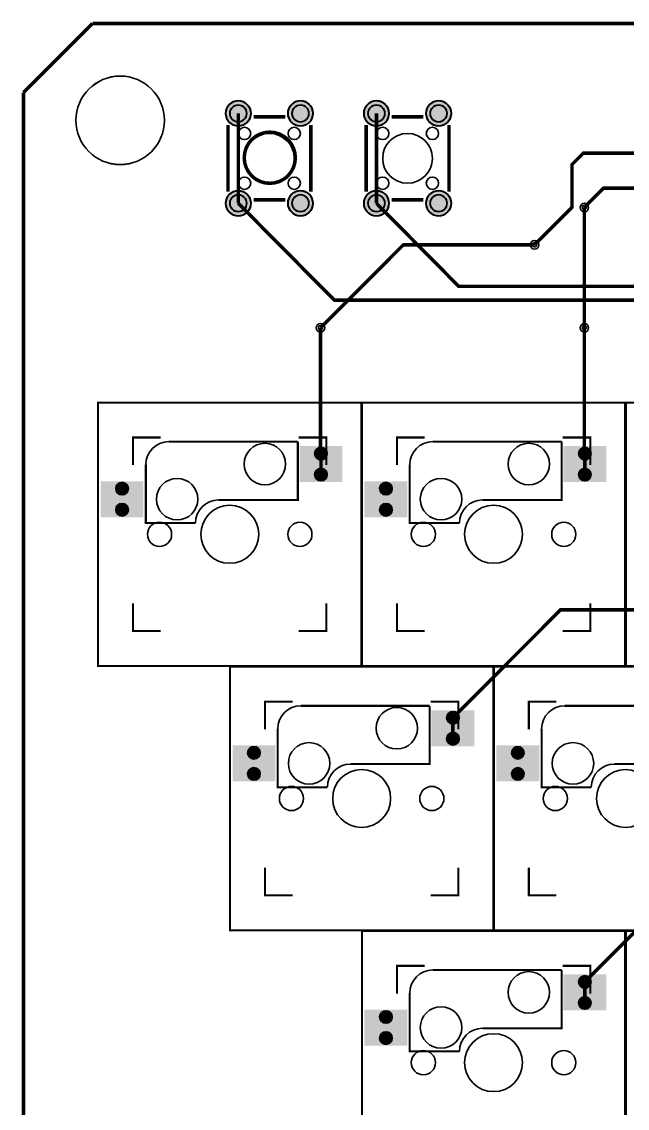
# Model space of a CAD drawing. Header units: millimetres. Extents: x 40 to 250, y -150 to -30.
# Drawn here: x 39.9 to 83.7, y -108.4 to -29.9 of the extents above; entities that cross this region are included whole.
import ezdxf

# ---------------------------------------------------------------- set-up
doc = ezdxf.new("R2010")
doc.units = ezdxf.units.MM
for name, color, linetype, true_color in [('BoardOutline', 7, 'Continuous', 0xff00ff), ('BottomLayer', 7, 'Continuous', 0x0000ff), ('BottomPasteMaskLayer', 7, 'Continuous', 0x800000), ('BottomSilkLayer', 7, 'Continuous', 0x808000), ('BottomSolderMaskLayer', 7, 'Continuous', 0xaa00ff), ('Document', 7, 'Continuous', 0xffffff), ('Hole', 7, 'Continuous', 0x222222), ('Multi-Layer', 7, 'Continuous', 0xc0c0c0), ('TopLayer', 7, 'Continuous', 0xff0000), ('TopSilkLayer', 7, 'Continuous', 0xffff00), ('TopSolderMaskLayer', 7, 'Continuous', 0x800080)]:
    doc.layers.add(name, color=color, linetype=linetype, true_color=true_color)

msp = doc.modelspace()

# ---------------------------------------------------------------- hatches: boundary and pattern name
at = {"layer": 'BottomLayer'}
for points in [[(60.034, -60.603), (63.033, -60.603), (63.033, -63.105), (60.034, -63.105)], [(79.134, -60.603), (82.133, -60.603), (82.133, -63.105), (79.134, -63.105)], [(45.634, -63.143), (48.634, -63.143), (48.634, -65.645), (45.634, -65.645)], [(64.734, -63.143), (67.734, -63.143), (67.734, -65.645), (64.734, -65.645)], [(69.584, -79.703), (72.583, -79.703), (72.583, -82.205), (69.584, -82.205)], [(55.184, -82.243), (58.184, -82.243), (58.184, -84.745), (55.184, -84.745)], [(74.284, -82.243), (77.284, -82.243), (77.284, -84.745), (74.284, -84.745)], [(79.134, -98.804), (82.133, -98.804), (82.133, -101.306), (79.134, -101.306)], [(64.734, -101.344), (67.734, -101.344), (67.734, -103.846), (64.734, -103.846)]]:
    msp.add_hatch(color=256, dxfattribs=at).paths.add_polyline_path(points)
at = {"layer": 'BottomPasteMaskLayer'}
for points in [[(60.034, -60.603), (63.033, -60.603), (63.033, -63.105), (60.034, -63.105)], [(79.134, -60.603), (82.133, -60.603), (82.133, -63.105), (79.134, -63.105)], [(45.634, -63.143), (48.634, -63.143), (48.634, -65.645), (45.634, -65.645)], [(64.734, -63.143), (67.734, -63.143), (67.734, -65.645), (64.734, -65.645)], [(69.584, -79.703), (72.583, -79.703), (72.583, -82.205), (69.584, -82.205)], [(55.184, -82.243), (58.184, -82.243), (58.184, -84.745), (55.184, -84.745)], [(74.284, -82.243), (77.284, -82.243), (77.284, -84.745), (74.284, -84.745)], [(79.134, -98.804), (82.133, -98.804), (82.133, -101.306), (79.134, -101.306)], [(64.734, -101.344), (67.734, -101.344), (67.734, -103.846), (64.734, -103.846)]]:
    msp.add_hatch(color=256, dxfattribs=at).paths.add_polyline_path(points)
at = {"layer": 'BottomSolderMaskLayer'}
for points in [[(54.625, -36.5, 1), (56.476, -36.5, 1)], [(59.125, -36.5, 1), (60.975, -36.5, 1)], [(64.625, -36.5, 1), (66.476, -36.5, 1)], [(69.125, -36.5, 1), (70.975, -36.5, 1)], [(54.625, -43, 1), (56.476, -43, 1)], [(59.125, -43, 1), (60.975, -43, 1)], [(64.625, -43, 1), (66.476, -43, 1)], [(69.125, -43, 1), (70.975, -43, 1)], [(59.983, -60.552), (63.084, -60.552), (63.084, -63.156), (59.983, -63.156)], [(61.076, -61.092, 1), (61.991, -61.092, 1)], [(79.083, -60.552), (82.184, -60.552), (82.184, -63.156), (79.083, -63.156)], [(80.176, -61.092, 1), (81.091, -61.092, 1)], [(61.076, -62.616, 1), (61.991, -62.616, 1)], [(80.176, -62.616, 1), (81.091, -62.616, 1)], [(45.583, -63.092), (48.685, -63.092), (48.685, -65.696), (45.583, -65.696)], [(46.677, -63.632, 1), (47.591, -63.632, 1)], [(64.683, -63.092), (67.785, -63.092), (67.785, -65.696), (64.683, -65.696)], [(65.777, -63.632, 1), (66.691, -63.632, 1)], [(46.677, -65.156, 1), (47.591, -65.156, 1)], [(65.777, -65.156, 1), (66.691, -65.156, 1)], [(69.533, -79.653), (72.634, -79.653), (72.634, -82.256), (69.533, -82.256)], [(70.626, -80.193, 1), (71.541, -80.193, 1)], [(70.626, -81.717, 1), (71.541, -81.717, 1)], [(55.133, -82.193), (58.235, -82.193), (58.235, -84.796), (55.133, -84.796)], [(56.227, -82.733, 1), (57.141, -82.733, 1)], [(74.233, -82.193), (77.335, -82.193), (77.335, -84.796), (74.233, -84.796)], [(75.327, -82.733, 1), (76.241, -82.733, 1)], [(56.227, -84.257, 1), (57.141, -84.257, 1)], [(75.327, -84.257, 1), (76.241, -84.257, 1)], [(79.083, -98.753), (82.184, -98.753), (82.184, -101.357), (79.083, -101.357)], [(80.176, -99.293, 1), (81.091, -99.293, 1)], [(80.176, -100.817, 1), (81.091, -100.817, 1)], [(64.683, -101.293), (67.785, -101.293), (67.785, -103.897), (64.683, -103.897)], [(65.777, -101.833, 1), (66.691, -101.833, 1)], [(65.777, -103.357, 1), (66.691, -103.357, 1)]]:
    msp.add_hatch(color=256, dxfattribs=at).paths.add_polyline_path(points)
at = {"layer": 'Multi-Layer'}
for points in [[(54.65, -36.5, 1), (56.45, -36.5, 1)], [(59.15, -36.5, 1), (60.95, -36.5, 1)], [(64.65, -36.5, 1), (66.45, -36.5, 1)], [(69.15, -36.5, 1), (70.95, -36.5, 1)], [(54.65, -43, 1), (56.45, -43, 1)], [(59.15, -43, 1), (60.95, -43, 1)], [(64.65, -43, 1), (66.45, -43, 1)], [(69.15, -43, 1), (70.95, -43, 1)], [(61.127, -61.092, 1), (61.94, -61.092, 1)], [(80.227, -61.092, 1), (81.04, -61.092, 1)], [(61.127, -62.616, 1), (61.94, -62.616, 1)], [(80.227, -62.616, 1), (81.04, -62.616, 1)], [(46.728, -63.632, 1), (47.541, -63.632, 1)], [(65.828, -63.632, 1), (66.641, -63.632, 1)], [(46.728, -65.156, 1), (47.541, -65.156, 1)], [(65.828, -65.156, 1), (66.641, -65.156, 1)], [(70.677, -80.193, 1), (71.49, -80.193, 1)], [(70.677, -81.717, 1), (71.49, -81.717, 1)], [(56.278, -82.733, 1), (57.09, -82.733, 1)], [(75.378, -82.733, 1), (76.191, -82.733, 1)], [(56.278, -84.257, 1), (57.09, -84.257, 1)], [(75.378, -84.257, 1), (76.191, -84.257, 1)], [(80.227, -99.293, 1), (81.04, -99.293, 1)], [(80.227, -100.817, 1), (81.04, -100.817, 1)], [(65.828, -101.833, 1), (66.641, -101.833, 1)], [(65.828, -103.357, 1), (66.641, -103.357, 1)]]:
    msp.add_hatch(color=256, dxfattribs=at).paths.add_polyline_path(points)
at = {"layer": 'TopSolderMaskLayer'}
for points in [[(54.625, -36.5, 1), (56.476, -36.5, 1)], [(59.125, -36.5, 1), (60.975, -36.5, 1)], [(64.625, -36.5, 1), (66.476, -36.5, 1)], [(69.125, -36.5, 1), (70.975, -36.5, 1)], [(54.625, -43, 1), (56.476, -43, 1)], [(59.125, -43, 1), (60.975, -43, 1)], [(64.625, -43, 1), (66.476, -43, 1)], [(69.125, -43, 1), (70.975, -43, 1)], [(61.076, -61.092, 1), (61.991, -61.092, 1)], [(80.176, -61.092, 1), (81.091, -61.092, 1)], [(61.076, -62.616, 1), (61.991, -62.616, 1)], [(80.176, -62.616, 1), (81.091, -62.616, 1)], [(46.677, -63.632, 1), (47.591, -63.632, 1)], [(65.777, -63.632, 1), (66.691, -63.632, 1)], [(46.677, -65.156, 1), (47.591, -65.156, 1)], [(65.777, -65.156, 1), (66.691, -65.156, 1)], [(70.626, -80.193, 1), (71.541, -80.193, 1)], [(70.626, -81.717, 1), (71.541, -81.717, 1)], [(56.227, -82.733, 1), (57.141, -82.733, 1)], [(75.327, -82.733, 1), (76.241, -82.733, 1)], [(56.227, -84.257, 1), (57.141, -84.257, 1)], [(75.327, -84.257, 1), (76.241, -84.257, 1)], [(80.176, -99.293, 1), (81.091, -99.293, 1)], [(80.176, -100.817, 1), (81.091, -100.817, 1)], [(65.777, -101.833, 1), (66.691, -101.833, 1)], [(65.777, -103.357, 1), (66.691, -103.357, 1)]]:
    msp.add_hatch(color=256, dxfattribs=at).paths.add_polyline_path(points)

# ---------------------------------------------------------------- linework, layer by layer
at = {"layer": 'BoardOutline', "const_width": 0.254}
for points in [[(40, -35), (45, -30)], [(45, -30), (121, -30), (122, -31), (122, -51.5), (136, -51.5), (136, -31), (137, -30), (208.1, -30)], [(40, -145), (40, -35)]]:
    msp.add_lwpolyline(points, dxfattribs=at)
at = {"layer": 'BottomLayer', "const_width": 0.254}
for points in [[(55.55, -36.5), (55.55, -43)], [(65.55, -36.5), (65.55, -43)], [(80.6, -52), (80.6, -43.3)], [(61.5, -52), (67.5, -46), (77, -46)]]:
    msp.add_lwpolyline(points, dxfattribs=at)
at = {"layer": 'BottomSilkLayer', "const_width": 0.15}
for points in [[(50.534, -60.232), (59.858, -60.232)], [(59.858, -60.237), (59.858, -64.446), (54.128, -64.446)], [(69.634, -60.232), (78.958, -60.232)], [(78.958, -60.237), (78.958, -64.446), (73.228, -64.446)], [(48.858, -61.906), (48.858, -66.12), (52.452, -66.12)], [(67.958, -61.906), (67.958, -66.12), (71.552, -66.12)], [(60.084, -79.333), (69.408, -79.333)], [(69.408, -79.338), (69.408, -83.547), (63.678, -83.547)], [(79.184, -79.333), (88.508, -79.333)], [(88.508, -79.338), (88.508, -83.547), (82.778, -83.547)], [(58.408, -81.007), (58.408, -85.22), (62.002, -85.22)], [(77.508, -81.007), (77.508, -85.22), (81.102, -85.22)], [(69.634, -98.433), (78.958, -98.433)], [(78.958, -98.438), (78.958, -102.647), (73.228, -102.647)], [(67.958, -100.107), (67.958, -104.321), (71.552, -104.321)]]:
    msp.add_lwpolyline(points, dxfattribs=at)
at = {"layer": 'BottomSilkLayer'}
for centre, radius, start, end in [((47, -37.004), 3.2, 0.07049, 359.92951), ((50.533, -61.906), 1.675, 90, 180), ((69.633, -61.906), 1.675, 90, 180), ((54.128, -66.121), 1.675, 90, 180), ((73.228, -66.121), 1.675, 90, 180), ((60.083, -81.007), 1.675, 90, 180), ((79.183, -81.007), 1.675, 90, 180), ((63.678, -85.221), 1.675, 90, 180), ((82.778, -85.221), 1.675, 90, 180), ((69.633, -100.107), 1.675, 90, 180), ((73.228, -104.322), 1.675, 90, 180)]:
    msp.add_arc(centre, radius, start, end, dxfattribs=at)
at = {"layer": 'BottomSolderMaskLayer'}
for centre, radius in [((55.55, -36.5), 0.925), ((55.55, -36.5), 0.617), ((60.05, -36.5), 0.925), ((60.05, -36.5), 0.617), ((65.55, -36.5), 0.925), ((65.55, -36.5), 0.617), ((70.05, -36.5), 0.925), ((70.05, -36.5), 0.617), ((55.55, -43), 0.925), ((55.55, -43), 0.617), ((60.05, -43), 0.925), ((60.05, -43), 0.617), ((65.55, -43), 0.925), ((65.55, -43), 0.617), ((70.05, -43), 0.925), ((70.05, -43), 0.617), ((61.533, -61.092), 0.457), ((61.533, -61.092), 0.253), ((80.633, -61.092), 0.457), ((80.633, -61.092), 0.253), ((61.533, -62.616), 0.457), ((61.533, -62.616), 0.253), ((80.633, -62.616), 0.457), ((80.633, -62.616), 0.253), ((47.134, -63.632), 0.457), ((47.134, -63.632), 0.229), ((66.234, -63.632), 0.457), ((66.234, -63.632), 0.229), ((47.134, -65.156), 0.457), ((47.134, -65.156), 0.229), ((66.234, -65.156), 0.457), ((66.234, -65.156), 0.229), ((71.083, -80.193), 0.457), ((71.083, -80.192), 0.253), ((71.083, -81.717), 0.457), ((71.083, -81.716), 0.253), ((56.684, -82.733), 0.457), ((75.784, -82.733), 0.457), ((56.684, -82.732), 0.229), ((75.784, -82.732), 0.229), ((56.684, -84.257), 0.457), ((56.684, -84.256), 0.229), ((75.784, -84.257), 0.457), ((75.784, -84.256), 0.229), ((80.633, -99.293), 0.457), ((80.633, -99.293), 0.253), ((80.633, -100.817), 0.457), ((80.633, -100.817), 0.253), ((66.234, -101.833), 0.457), ((66.234, -101.833), 0.229), ((66.234, -103.357), 0.457), ((66.234, -103.357), 0.229)]:
    msp.add_circle(centre, radius, dxfattribs=at)
msp.add_arc((47, -37.004), 3.2, 0.07049, 359.92951, dxfattribs=at)
at = {"layer": 'Document', "const_width": 0.254}
msp.add_lwpolyline([(59.679, -39.707), (59.645, -39.349), (59.545, -39.014), (59.387, -38.709), (59.177, -38.44), (59.012, -38.284), (58.828, -38.15), (58.523, -37.991), (58.188, -37.892), (57.829, -37.857), (57.471, -37.892), (57.136, -37.991), (56.831, -38.15), (56.562, -38.359), (56.406, -38.525), (56.272, -38.709), (56.114, -39.014), (56.014, -39.349), (55.979, -39.707), (56.014, -40.066), (56.114, -40.401), (56.272, -40.706), (56.482, -40.974), (56.647, -41.13), (56.831, -41.265), (57.136, -41.423), (57.471, -41.522), (57.829, -41.557), (58.188, -41.522), (58.523, -41.423), (58.828, -41.265), (59.012, -41.13), (59.177, -40.974), (59.387, -40.706), (59.545, -40.401), (59.645, -40.066), (59.679, -39.707)], close=True, dxfattribs=at)
at = {"layer": 'Document', "const_width": 0.15}
for points in [[(49.929, -59.934), (47.929, -59.934), (47.929, -61.934)], [(49.929, -59.934), (47.929, -59.934), (47.929, -61.934)], [(59.929, -59.934), (61.929, -59.934), (61.929, -61.934)], [(59.929, -59.934), (61.929, -59.934), (61.929, -61.934)], [(59.929, -59.934), (61.929, -59.934), (61.929, -61.934)], [(59.929, -59.934), (61.929, -59.934), (61.929, -61.934)], [(69.029, -59.934), (67.029, -59.934), (67.029, -61.934)], [(69.029, -59.934), (67.029, -59.934), (67.029, -61.934)], [(79.029, -59.934), (81.029, -59.934), (81.029, -61.934)], [(79.029, -59.934), (81.029, -59.934), (81.029, -61.934)], [(79.029, -59.934), (81.029, -59.934), (81.029, -61.934)], [(79.029, -59.934), (81.029, -59.934), (81.029, -61.934)], [(47.929, -71.934), (47.929, -73.934), (49.929, -73.934)], [(47.929, -71.934), (47.929, -73.934), (49.929, -73.934)], [(59.929, -73.934), (61.929, -73.934), (61.929, -71.934)], [(59.929, -73.934), (61.929, -73.934), (61.929, -71.934)], [(67.029, -71.934), (67.029, -73.934), (69.029, -73.934)], [(67.029, -71.934), (67.029, -73.934), (69.029, -73.934)], [(79.029, -73.934), (81.029, -73.934), (81.029, -71.934)], [(79.029, -73.934), (81.029, -73.934), (81.029, -71.934)], [(59.479, -79.034), (57.479, -79.034), (57.479, -81.034)], [(59.479, -79.034), (57.479, -79.034), (57.479, -81.034)], [(69.479, -79.034), (71.479, -79.034), (71.479, -81.034)], [(69.479, -79.034), (71.479, -79.034), (71.479, -81.034)], [(69.479, -79.034), (71.479, -79.034), (71.479, -81.034)], [(69.479, -79.034), (71.479, -79.034), (71.479, -81.034)], [(78.579, -79.034), (76.579, -79.034), (76.579, -81.034)], [(78.579, -79.034), (76.579, -79.034), (76.579, -81.034)], [(57.479, -91.034), (57.479, -93.034), (59.479, -93.034)], [(57.479, -91.034), (57.479, -93.034), (59.479, -93.034)], [(69.479, -93.034), (71.479, -93.034), (71.479, -91.034)], [(69.479, -93.034), (71.479, -93.034), (71.479, -91.034)], [(76.579, -91.034), (76.579, -93.034), (78.579, -93.034)], [(76.579, -91.034), (76.579, -93.034), (78.579, -93.034)], [(69.029, -98.135), (67.029, -98.135), (67.029, -100.135)], [(69.029, -98.135), (67.029, -98.135), (67.029, -100.135)], [(79.029, -98.135), (81.029, -98.135), (81.029, -100.135)], [(79.029, -98.135), (81.029, -98.135), (81.029, -100.135)], [(79.029, -98.135), (81.029, -98.135), (81.029, -100.135)], [(79.029, -98.135), (81.029, -98.135), (81.029, -100.135)]]:
    msp.add_lwpolyline(points, dxfattribs=at)
at = {"layer": 'Hole'}
for centre, radius in [((47, -37), 3.2), ((80.6, -43.3), 0.155), ((77, -46), 0.155), ((61.5, -52), 0.155), ((80.6, -52), 0.155)]:
    msp.add_circle(centre, radius, dxfattribs=at)
at = {"layer": 'Multi-Layer'}
for centre, radius in [((47, -37), 3.2), ((55.55, -36.5), 0.9), ((55.55, -36.5), 0.6), ((60.05, -36.5), 0.9), ((60.05, -36.5), 0.6), ((65.55, -36.5), 0.9), ((65.55, -36.5), 0.6), ((70.05, -36.5), 0.9), ((70.05, -36.5), 0.6), ((55.55, -43), 0.9), ((55.55, -43), 0.6), ((60.05, -43), 0.9), ((60.05, -43), 0.6), ((65.55, -43), 0.9), ((65.55, -43), 0.6), ((70.05, -43), 0.9), ((70.05, -43), 0.6), ((80.6, -43.3), 0.31), ((77, -46), 0.31), ((61.5, -52), 0.31), ((80.6, -52), 0.31), ((57.474, -61.854), 1.5), ((76.575, -61.854), 1.5), ((61.533, -61.092), 0.406), ((61.533, -61.092), 0.225), ((80.633, -61.092), 0.406), ((80.633, -61.092), 0.225), ((61.533, -62.616), 0.406), ((61.533, -62.616), 0.225), ((80.633, -62.616), 0.406), ((80.633, -62.616), 0.225), ((47.134, -63.632), 0.406), ((47.134, -63.632), 0.203), ((51.124, -64.394), 1.5), ((66.234, -63.632), 0.406), ((66.234, -63.632), 0.203), ((70.225, -64.394), 1.5), ((47.134, -65.156), 0.406), ((47.134, -65.156), 0.203), ((54.929, -66.934), 2.096), ((66.234, -65.156), 0.406), ((66.234, -65.156), 0.203), ((74.029, -66.934), 2.096), ((49.849, -66.934), 0.875), ((60.009, -66.934), 0.875), ((68.949, -66.934), 0.875), ((79.109, -66.934), 0.875), ((67.024, -80.955), 1.5), ((71.083, -80.193), 0.406), ((71.083, -80.192), 0.225), ((71.083, -81.717), 0.406), ((71.083, -81.716), 0.225), ((56.684, -82.733), 0.406), ((60.674, -83.495), 1.5), ((75.784, -82.733), 0.406), ((79.774, -83.495), 1.5), ((56.684, -82.732), 0.203), ((75.784, -82.732), 0.203), ((56.684, -84.257), 0.406), ((56.684, -84.256), 0.203), ((64.479, -86.035), 2.096), ((75.784, -84.257), 0.406), ((75.784, -84.256), 0.203), ((83.579, -86.035), 2.096), ((59.399, -86.035), 0.875), ((69.559, -86.035), 0.875), ((78.499, -86.035), 0.875), ((76.575, -100.055), 1.5), ((80.633, -99.293), 0.406), ((80.633, -99.293), 0.225), ((80.633, -100.817), 0.406), ((70.225, -102.595), 1.5), ((80.633, -100.817), 0.225), ((66.234, -101.833), 0.406), ((66.234, -101.833), 0.203), ((66.234, -103.357), 0.406), ((66.234, -103.357), 0.203), ((74.029, -105.135), 2.096), ((68.949, -105.135), 0.875), ((79.109, -105.135), 0.875)]:
    msp.add_circle(centre, radius, dxfattribs=at)
at = {"layer": 'TopLayer', "const_width": 0.254}
for points in [[(77, -46), (79.7, -43.3), (79.7, -40.2), (80.53, -39.37), (121.412, -39.37)], [(80.6, -43.3), (81.99, -41.91), (121.412, -41.91)], [(55.55, -43), (62.5, -50), (117, -50), (119, -52), (121.343, -52), (121.412, -52.07)], [(65.55, -43), (71.5, -49), (118.4, -49), (119, -49.6), (121.342, -49.6), (121.412, -49.53)], [(61.533, -61.092), (61.5, -61.059), (61.5, -52)], [(71.083, -80.192), (78.876, -72.4), (122.6, -72.4), (123.952, -71.048), (123.952, -52.07)], [(80.633, -61.092), (80.6, -61.059), (80.6, -52)], [(80.633, -99.293), (89.126, -90.8), (134.2, -90.8), (139, -86), (139, -70.1), (134.113, -65.213), (134.113, -52.07)], [(61.533, -62.616), (61.533, -61.092)], [(80.633, -62.616), (80.633, -61.092)], [(71.083, -81.716), (71.083, -80.192)], [(80.633, -100.817), (80.633, -99.293)]]:
    msp.add_lwpolyline(points, dxfattribs=at)
at = {"layer": 'TopSilkLayer'}
for points, const_width in [([(56.653, -36.75), (58.947, -36.75)], 0.254), ([(66.653, -36.75), (68.947, -36.75)], 0.254), ([(54.8, -42.154), (54.8, -37.346)], 0.254), ([(60.8, -37.346), (60.8, -42.154)], 0.254), ([(64.8, -42.154), (64.8, -37.346)], 0.254), ([(70.8, -37.346), (70.8, -42.154)], 0.254), ([(58.947, -42.75), (56.653, -42.75)], 0.254), ([(68.947, -42.75), (66.653, -42.75)], 0.254), ([(49.929, -59.934), (47.929, -59.934), (47.929, -61.934)], 0.15), ([(59.929, -59.934), (61.929, -59.934), (61.929, -61.934)], 0.15), ([(69.029, -59.934), (67.029, -59.934), (67.029, -61.934)], 0.15), ([(79.029, -59.934), (81.029, -59.934), (81.029, -61.934)], 0.15), ([(47.929, -71.934), (47.929, -73.934), (49.929, -73.934)], 0.15), ([(59.929, -73.934), (61.929, -73.934), (61.929, -71.934)], 0.15), ([(67.029, -71.934), (67.029, -73.934), (69.029, -73.934)], 0.15), ([(79.029, -73.934), (81.029, -73.934), (81.029, -71.934)], 0.15), ([(59.479, -79.034), (57.479, -79.034), (57.479, -81.034)], 0.15), ([(69.479, -79.034), (71.479, -79.034), (71.479, -81.034)], 0.15), ([(78.579, -79.034), (76.579, -79.034), (76.579, -81.034)], 0.15), ([(57.479, -91.034), (57.479, -93.034), (59.479, -93.034)], 0.15), ([(69.479, -93.034), (71.479, -93.034), (71.479, -91.034)], 0.15), ([(76.579, -91.034), (76.579, -93.034), (78.579, -93.034)], 0.15), ([(69.029, -98.135), (67.029, -98.135), (67.029, -100.135)], 0.15), ([(79.029, -98.135), (81.029, -98.135), (81.029, -100.135)], 0.15)]:
    msp.add_lwpolyline(points, dxfattribs=dict(at, const_width=const_width))
at = {"layer": 'TopSilkLayer', "const_width": 0.15}
for points in [[(45.404, -57.409), (64.454, -57.409), (64.454, -76.459), (45.404, -76.459), (45.404, -57.409)], [(64.504, -57.409), (83.554, -57.409), (83.554, -76.459), (64.504, -76.459), (64.504, -57.409)], [(83.604, -57.409), (102.654, -57.409), (102.654, -76.459), (83.604, -76.459), (83.604, -57.409)], [(54.954, -76.509), (74.004, -76.509), (74.004, -95.559), (54.954, -95.559), (54.954, -76.509)], [(74.054, -76.509), (93.104, -76.509), (93.104, -95.559), (74.054, -95.559), (74.054, -76.509)], [(64.504, -95.61), (83.554, -95.61), (83.554, -114.66), (64.504, -114.66), (64.504, -95.61)], [(83.604, -95.61), (102.654, -95.61), (102.654, -114.66), (83.604, -114.66), (83.604, -95.61)]]:
    msp.add_lwpolyline(points, close=True, dxfattribs=at)
at = {"layer": 'TopSilkLayer'}
for centre, radius in [((56, -37.95), 0.447), ((59.6, -37.95), 0.447), ((66, -37.95), 0.447), ((69.6, -37.95), 0.447), ((57.8, -39.75), 1.8), ((67.8, -39.75), 1.8), ((56, -41.55), 0.447), ((59.6, -41.55), 0.447), ((66, -41.55), 0.447), ((69.6, -41.55), 0.447)]:
    msp.add_circle(centre, radius, dxfattribs=at)
at = {"layer": 'TopSolderMaskLayer'}
for centre, radius in [((55.55, -36.5), 0.925), ((55.55, -36.5), 0.617), ((60.05, -36.5), 0.925), ((60.05, -36.5), 0.617), ((65.55, -36.5), 0.925), ((65.55, -36.5), 0.617), ((70.05, -36.5), 0.925), ((70.05, -36.5), 0.617), ((55.55, -43), 0.925), ((55.55, -43), 0.617), ((60.05, -43), 0.925), ((60.05, -43), 0.617), ((65.55, -43), 0.925), ((65.55, -43), 0.617), ((70.05, -43), 0.925), ((70.05, -43), 0.617), ((61.533, -61.092), 0.457), ((61.533, -61.092), 0.253), ((80.633, -61.092), 0.457), ((80.633, -61.092), 0.253), ((61.533, -62.616), 0.457), ((61.533, -62.616), 0.253), ((80.633, -62.616), 0.457), ((80.633, -62.616), 0.253), ((47.134, -63.632), 0.457), ((47.134, -63.632), 0.229), ((66.234, -63.632), 0.457), ((66.234, -63.632), 0.229), ((47.134, -65.156), 0.457), ((47.134, -65.156), 0.229), ((66.234, -65.156), 0.457), ((66.234, -65.156), 0.229), ((71.083, -80.193), 0.457), ((71.083, -80.192), 0.253), ((71.083, -81.717), 0.457), ((71.083, -81.716), 0.253), ((56.684, -82.733), 0.457), ((75.784, -82.733), 0.457), ((56.684, -82.732), 0.229), ((75.784, -82.732), 0.229), ((56.684, -84.257), 0.457), ((56.684, -84.256), 0.229), ((75.784, -84.257), 0.457), ((75.784, -84.256), 0.229), ((80.633, -99.293), 0.457), ((80.633, -99.293), 0.253), ((80.633, -100.817), 0.457), ((80.633, -100.817), 0.253), ((66.234, -101.833), 0.457), ((66.234, -101.833), 0.229), ((66.234, -103.357), 0.457), ((66.234, -103.357), 0.229)]:
    msp.add_circle(centre, radius, dxfattribs=at)
msp.add_arc((47, -37.004), 3.2, 0.07049, 359.92951, dxfattribs=at)

doc.saveas('drawing.dxf')
